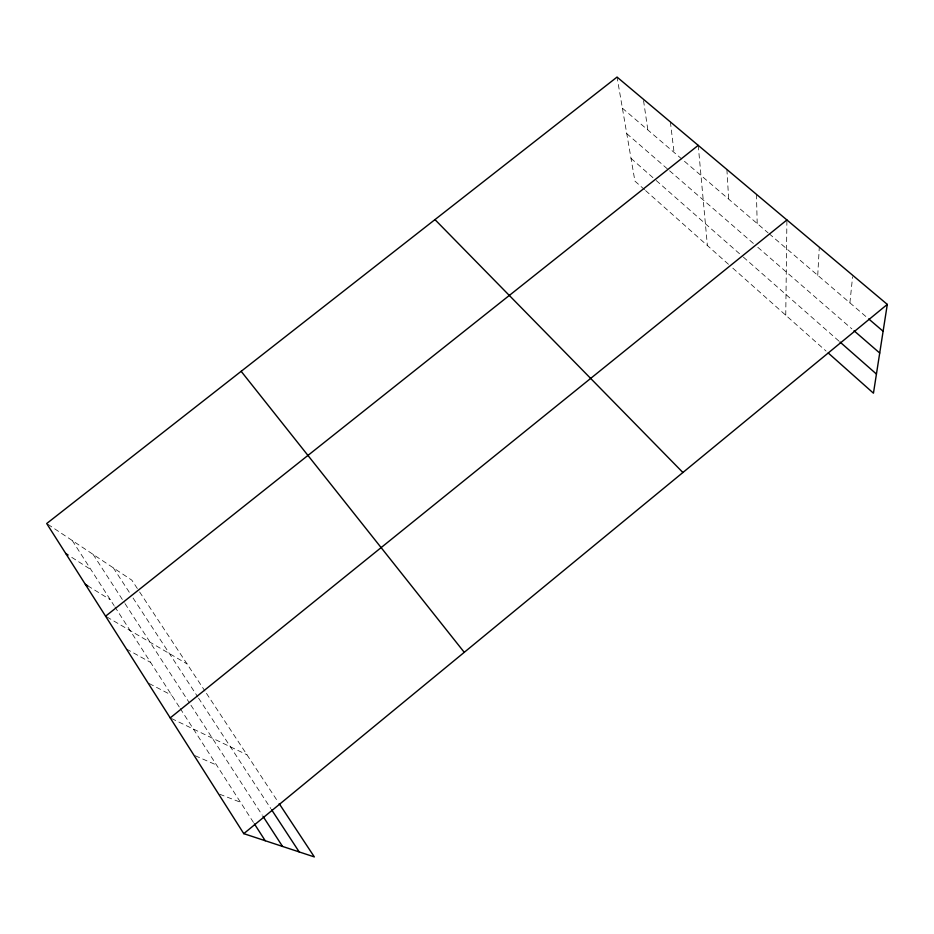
<?xml version="1.0" encoding="UTF-8"?>
<svg xmlns="http://www.w3.org/2000/svg" width="934" height="934" viewBox="0 0 934 934"><rect width="100%" height="100%" fill="white"/><g stroke="black" fill="none" stroke-linecap="round" stroke-linejoin="round"><path stroke-width="0.7" stroke-dasharray="4.67 3.5" d="M785.751 315.213L786.907 219.957M817.74 275.332L819.293 247.195M849.905 302.849L852.59 276.779M219.7 794.227L240.505 802.271M195.229 755.758L216.595 765.063M171.506 718.526L246.985 754.789M149.23 683.56L171.693 695.223M126.452 649.025L150.596 662.404M106.815 616.907L187.045 663.899M87.726 585.816L110.27 599.675M71.755 557.341L90.995 569.67M47.867 524.301L131.822 580.154L138.839 590.79M622.394 108.192L768.063 232.835M769.161 233.757L867.616 318.004M626.761 133.632L668.546 169.871M669.608 170.794L753.54 243.587M757.801 247.288L851.89 328.896M631.022 158.383L655.166 179.597M656.24 180.542L742.273 256.149M743.347 257.095L838.942 341.097M644.553 189.66L634.922 181.103L617.047 77.078M645.627 190.618L730.692 266.26M732.816 268.151L826.053 351.056M139.61 591.969L204.92 691.008M206.472 693.367L278.39 802.411M113.306 567.837L131.496 595.635M133.06 598.017L197.775 696.927M198.557 698.118L270.825 808.564M93.096 554.387L124.222 602.372M125.016 603.597L189.392 702.847M190.933 705.205L262.267 815.184M72.257 540.529L114.1 605.617M114.859 606.796L179.468 707.307M180.239 708.521L253.639 822.702M643.538 100.58L647.857 129.978M670.379 121.934L674.044 152.382M698.223 145.354L707.388 245.537M726.897 169.474L728.672 199.129M756.447 194.33L757.194 223.53"/><path stroke-width="1.4" d="M279.184 803.625L314.338 856.922L243.774 833.653L46.7 523.53L617.047 77.078L887.3 304.402L873.453 393.191L828.224 352.982M243.774 833.653L887.3 304.402M170.222 717.907L786.907 219.957M105.589 616.195L698.223 145.354M85.356 584.357L87.726 585.816M65.742 553.488L68.147 555.029M868.725 318.949L883.109 331.255M854.038 330.753L879.711 353.029M840.016 342.042L876.431 374.044M434.964 219.607L682.894 472.499M241.159 371.312L464.256 652.317M271.619 809.778L299.207 851.936M263.049 816.386L282.547 846.438M254.41 823.905L265.221 840.728"/></g></svg>
